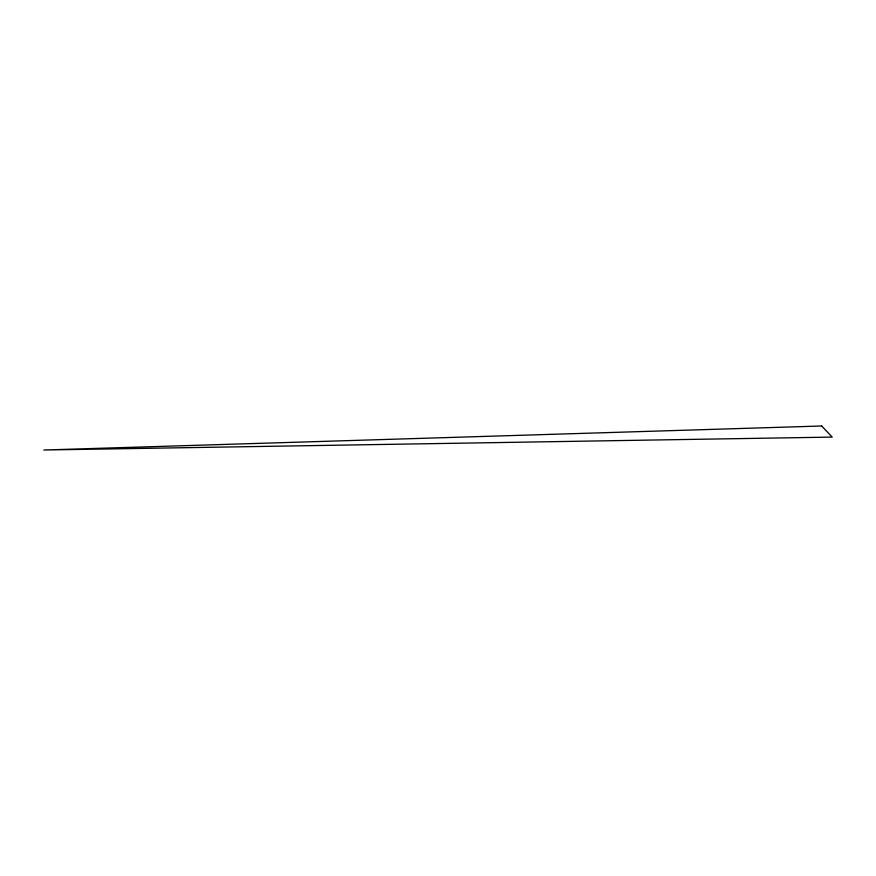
<?xml version="1.0" encoding="UTF-8"?>
<svg xmlns="http://www.w3.org/2000/svg" width="876" height="876" viewBox="0 0 876 876"><rect width="100%" height="100%" fill="white"/><g stroke="black" fill="none" stroke-linecap="round" stroke-linejoin="round"><path stroke-width="1.31" d="M821.699 425.988L43.8 450.012L832.2 437.091L821.699 425.988"/></g></svg>
